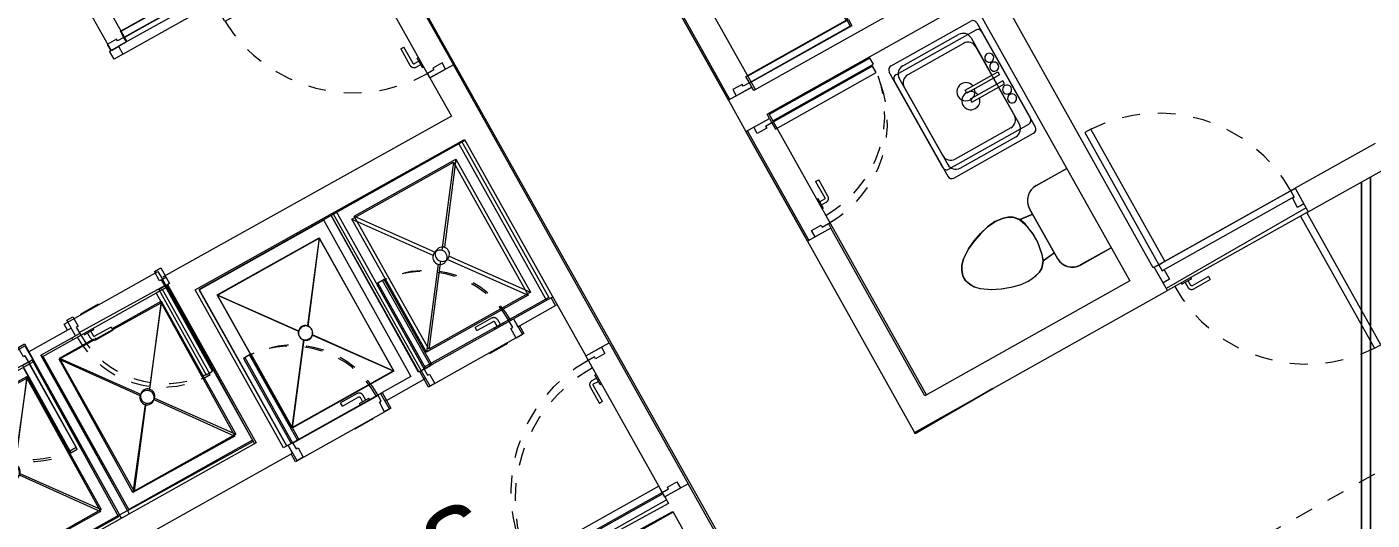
# Model space of a CAD drawing. Header units: metres. Extents: x -10 to 246, y 16 to 113.
# Drawn here: x 46.79 to 54.29, y 78.74 to 81.49 of the extents above; entities that cross this region are included whole.
import ezdxf

# ---------------------------------------------------------------- set-up
doc = ezdxf.new("R2010")
doc.units = ezdxf.units.M
doc.linetypes.add('LineaDiscontinua-1_5mm', pattern=[0.003, 0.0015, -0.0015])
doc.linetypes.add('LíneaDeRejilla', pattern=[0.021, 0.012, -0.003, 0.003, -0.003])
for name, color, linetype, lineweight in [('A-BRND', 11, 'Continuous', 5), ('A-DETL-3', 151, 'Continuous', 5), ('A-GENM', 13, 'Continuous', 5), ('A-MURO', 113, 'Continuous', 9), ('A-PUER', 31, 'Continuous', 5), ('A-PUER-MARC', 31, 'Continuous', 5), ('A-TEXT-NOTA', 2, 'Continuous', 5), ('A-WALL', 113, 'Continuous', 18), ('H-HID-APAR', 6, 'Continuous', 5), ('S-REJI', 1, 'Continuous', 5)]:
    doc.layers.add(name, color=color, linetype=linetype, lineweight=lineweight)
doc.styles.add('Arial_3', font='Arial.ttf', dxfattribs={"height": 0.5})

# ---------------------------------------------------------------- blocks, each defined once
blk = doc.blocks.new('Puerta-Batiente-HojaLisa - 700x2200-1508701-Nivel 2')
at = {"layer": 'A-PUER'}
for p, q in [((-0.282, 0.719), (-0.322, 0.719)), ((-0.322, 0.719), (-0.322, 0.075)), ((-0.282, 0.075), (-0.282, 0.719))]:
    blk.add_line(p, q, dxfattribs=at)
at = {"layer": 'A-PUER', "linetype": 'LineaDiscontinua-1_5mm'}
blk.add_arc((-0.322, 0.075), 0.644, 0, 86.43896, dxfattribs=at)
blk = doc.blocks.new('Manija-Horizontal-SinCerradura - 120-1041476-Nivel 2')
at = {"layer": 'A-PUER'}
for p, q in [((0.12, 0), (0.12, -0.008)), ((0.18, -0.008), (0.18, 0)), ((0.12, -0.008), (0.124, -0.008)), ((0.18, -0.008), (0.12, -0.008)), ((0.14, -0.008), (0.14, -0.038)), ((0.16, -0.038), (0.16, -0.008)), ((0.27, -0.043), (0.165, -0.043)), ((0.165, -0.063), (0.27, -0.063)), ((0.176, -0.008), (0.18, -0.008)), ((0.27, -0.043), (0.27, -0.063))]:
    blk.add_line(p, q, dxfattribs=at)
at = {"layer": 'A-PUER', "flags": 128}
for points in [[(0.14, -0.038), (0.14, -0.039), (0.1401, -0.04), (0.1402, -0.041), (0.1403, -0.042), (0.1405, -0.043), (0.1407, -0.0439), (0.141, -0.0449), (0.1413, -0.0459), (0.1416, -0.0468), (0.142, -0.0477), (0.1424, -0.0486), (0.1428, -0.0495), (0.1433, -0.0504), (0.1438, -0.0513), (0.1444, -0.0521), (0.1449, -0.0529), (0.1456, -0.0537), (0.1462, -0.0545), (0.1469, -0.0552), (0.1476, -0.0559), (0.1483, -0.0566), (0.1491, -0.0573), (0.1499, -0.0579), (0.1507, -0.0585), (0.1515, -0.059), (0.1523, -0.0596), (0.1532, -0.06), (0.1541, -0.0605), (0.155, -0.0609), (0.1559, -0.0613), (0.1569, -0.0616), (0.1578, -0.062), (0.1588, -0.0622), (0.1598, -0.0624), (0.1608, -0.0626), (0.1617, -0.0628), (0.1627, -0.0629), (0.1637, -0.063), (0.1647, -0.063), (0.165, -0.063)], [(0.165, -0.043), (0.1648, -0.043), (0.1646, -0.043), (0.1644, -0.043), (0.1642, -0.0429), (0.164, -0.0429), (0.1638, -0.0429), (0.1636, -0.0428), (0.1634, -0.0427), (0.1632, -0.0427), (0.1631, -0.0426), (0.1629, -0.0425), (0.1627, -0.0424), (0.1625, -0.0423), (0.1623, -0.0422), (0.1622, -0.0421), (0.162, -0.042), (0.1619, -0.0419), (0.1617, -0.0418), (0.1616, -0.0416), (0.1614, -0.0415), (0.1613, -0.0413), (0.1611, -0.0412), (0.161, -0.041), (0.1609, -0.0409), (0.1608, -0.0407), (0.1607, -0.0405), (0.1606, -0.0404), (0.1605, -0.0402), (0.1604, -0.04), (0.1603, -0.0398), (0.1603, -0.0396), (0.1602, -0.0394), (0.1602, -0.0392), (0.1601, -0.039), (0.1601, -0.0388), (0.16, -0.0387), (0.16, -0.0385), (0.16, -0.0383), (0.16, -0.0381), (0.16, -0.038)]]:
    blk.add_lwpolyline(points, dxfattribs=at)
blk = doc.blocks.new('Puerta-Batiente-HojaLisa - 700x2200-1187620-Nivel 2')
at = {"layer": 'A-PUER'}
for p, q in [((-0.322, -0.719), (-0.322, -0.075)), ((-0.282, -0.075), (-0.282, -0.719)), ((-0.282, -0.719), (-0.322, -0.719))]:
    blk.add_line(p, q, dxfattribs=at)
at = {"layer": 'A-PUER', "linetype": 'LineaDiscontinua-1_5mm'}
blk.add_arc((-0.322, -0.075), 0.644, 273.56104, 360, dxfattribs=at)
blk = doc.blocks.new('Puerta-Batiente-HojaLisa - 900x2200-1042033-Nivel 2')
at = {"layer": 'A-PUER'}
for p, q in [((-0.382, 0.919), (-0.422, 0.919)), ((-0.422, 0.919), (-0.422, 0.075)), ((-0.382, 0.075), (-0.382, 0.919))]:
    blk.add_line(p, q, dxfattribs=at)
at = {"layer": 'A-PUER', "linetype": 'LineaDiscontinua-1_5mm'}
blk.add_arc((-0.422, 0.075), 0.844, 360, 87.28354, dxfattribs=at)
blk = doc.blocks.new('Puerta-Batiente-HojaLisa - 900x2200-1042010-Nivel 2')
at = {"layer": 'A-PUER'}
for p, q in [((-0.422, -0.919), (-0.422, -0.075)), ((-0.382, -0.075), (-0.382, -0.919)), ((-0.382, -0.919), (-0.422, -0.919))]:
    blk.add_line(p, q, dxfattribs=at)
at = {"layer": 'A-PUER', "linetype": 'LineaDiscontinua-1_5mm'}
blk.add_arc((-0.422, -0.075), 0.844, 272.71646, 0, dxfattribs=at)
blk = doc.blocks.new('Manija-Horizontal-SinCerradura - 120-1041475-Nivel 2')
at = {"layer": 'A-PUER'}
for p, q in [((0.12, 0.008), (0.12, 0)), ((0.12, 0.008), (0.18, 0.008)), ((0.124, 0.008), (0.12, 0.008)), ((0.14, 0.038), (0.14, 0.008)), ((0.16, 0.008), (0.16, 0.038)), ((0.27, 0.063), (0.165, 0.063)), ((0.165, 0.043), (0.27, 0.043)), ((0.18, 0.008), (0.176, 0.008)), ((0.18, 0), (0.18, 0.008)), ((0.27, 0.063), (0.27, 0.043))]:
    blk.add_line(p, q, dxfattribs=at)
at = {"layer": 'A-PUER', "flags": 128}
for points in [[(0.165, 0.063), (0.164, 0.063), (0.163, 0.0629), (0.162, 0.0628), (0.161, 0.0627), (0.16, 0.0625), (0.1591, 0.0623), (0.1581, 0.062), (0.1571, 0.0617), (0.1562, 0.0614), (0.1553, 0.061), (0.1544, 0.0606), (0.1535, 0.0602), (0.1526, 0.0597), (0.1517, 0.0592), (0.1509, 0.0586), (0.1501, 0.0581), (0.1493, 0.0574), (0.1485, 0.0568), (0.1478, 0.0561), (0.1471, 0.0554), (0.1464, 0.0547), (0.1457, 0.0539), (0.1451, 0.0531), (0.1445, 0.0523), (0.144, 0.0515), (0.1434, 0.0507), (0.143, 0.0498), (0.1425, 0.0489), (0.1421, 0.048), (0.1417, 0.0471), (0.1414, 0.0461), (0.141, 0.0452), (0.1408, 0.0442), (0.1406, 0.0432), (0.1404, 0.0422), (0.1402, 0.0413), (0.1401, 0.0403), (0.14, 0.0393), (0.14, 0.0383), (0.14, 0.038)], [(0.16, 0.038), (0.16, 0.0382), (0.16, 0.0384), (0.16, 0.0386), (0.1601, 0.0388), (0.1601, 0.039), (0.1601, 0.0392), (0.1602, 0.0394), (0.1603, 0.0396), (0.1603, 0.0398), (0.1604, 0.0399), (0.1605, 0.0401), (0.1606, 0.0403), (0.1607, 0.0405), (0.1608, 0.0407), (0.1609, 0.0408), (0.161, 0.041), (0.1611, 0.0411), (0.1612, 0.0413), (0.1614, 0.0414), (0.1615, 0.0416), (0.1617, 0.0417), (0.1618, 0.0419), (0.162, 0.042), (0.1621, 0.0421), (0.1623, 0.0422), (0.1625, 0.0423), (0.1626, 0.0424), (0.1628, 0.0425), (0.163, 0.0426), (0.1632, 0.0427), (0.1634, 0.0427), (0.1636, 0.0428), (0.1638, 0.0428), (0.164, 0.0429), (0.1642, 0.0429), (0.1643, 0.043), (0.1645, 0.043), (0.1647, 0.043), (0.1649, 0.043), (0.165, 0.043)]]:
    blk.add_lwpolyline(points, dxfattribs=at)
blk = doc.blocks.new('M_Toilet-Domestic-3D - M_Toilet-Domestic-3D-1585321-Nivel 2')
at = {"layer": 'H-HID-APAR'}
for p, q in [((-0.0476, 0.2921), (-0.0127, 0.3048)), ((-0.0127, 0.3048), (0.0127, 0.3048)), ((0.0127, 0.3048), (0.0476, 0.2921)), ((-0.1302, 0.2032), (-0.095, 0.254)), ((-0.095, 0.254), (-0.0696, 0.2794)), ((-0.0696, 0.2794), (-0.0476, 0.2921)), ((0.0476, 0.2921), (0.0696, 0.2794)), ((0.0696, 0.2794), (0.095, 0.254)), ((0.095, 0.254), (0.1302, 0.2032)), ((-0.1724, 0.1016), (-0.1539, 0.1524)), ((-0.1539, 0.1524), (-0.1302, 0.2032)), ((0.1302, 0.2032), (0.1539, 0.1524)), ((0.1539, 0.1524), (0.1724, 0.1016)), ((-0.1861, 0.0506), (-0.1724, 0.1016)), ((0.1724, 0.1016), (0.1861, 0.0506)), ((-0.1905, 0), (-0.1861, 0.0506)), ((0.1861, 0.0506), (0.1905, 0)), ((-0.1883, -0.0253), (-0.1905, 0)), ((-0.1838, -0.0508), (-0.1883, -0.0253)), ((-0.177, -0.0762), (-0.1838, -0.0508)), ((0.1838, -0.0508), (0.177, -0.0762)), ((0.1883, -0.0253), (0.1838, -0.0508)), ((0.1905, 0), (0.1883, -0.0253)), ((-0.1626, -0.1016), (-0.177, -0.0762)), ((-0.1323, -0.127), (-0.1626, -0.1016)), ((-0.0974, -0.1397), (-0.1323, -0.127)), ((-0.1235, -0.2038), (-0.1323, -0.127)), ((-0.0254, -0.1524), (-0.0974, -0.1397)), ((0.0974, -0.1397), (0.0254, -0.1524)), ((0.1323, -0.127), (0.0974, -0.1397)), ((0.1235, -0.2038), (0.1323, -0.127)), ((0.1626, -0.1016), (0.1323, -0.127)), ((0.177, -0.0762), (0.1626, -0.1016)), ((0.1587, -0.2038), (-0.1588, -0.2038)), ((0.0254, -0.1524), (-0.0254, -0.1524)), ((-0.2534, -0.2984), (-0.2534, -0.4947)), ((0.2534, -0.4945), (0.2534, -0.2984))]:
    blk.add_line(p, q, dxfattribs=at)
for centre, start, end in [((-0.1588, -0.2984), 90, 180), ((0.1587, -0.2984), 0, 90)]:
    blk.add_arc(centre, 0.0946, start, end, dxfattribs=at)
blk = doc.blocks.new('M_Sink-Single-2D - 660 x 560mm-1585322-Nivel 2')
at = {"layer": 'H-HID-APAR'}
for p, q in [((0.0017, -0.6496), (0.0017, -0.1404)), ((0.0017, -0.6496), (0.0017, -0.1404)), ((0.0271, -0.115), (0.6363, -0.115)), ((0.0271, -0.115), (0.6363, -0.115)), ((0.3222, -0.1468), (0.3412, -0.1468)), ((0.3222, -0.3563), (0.3222, -0.1468)), ((0.3412, -0.1468), (0.3412, -0.3563)), ((0.6617, -0.1404), (0.6617, -0.6496)), ((0.6617, -0.1404), (0.6617, -0.6496)), ((0.0842, -0.1849), (0.3222, -0.1849)), ((0.3412, -0.1849), (0.5791, -0.1849)), ((0.0334, -0.5925), (0.0334, -0.2357)), ((0.6299, -0.2357), (0.6299, -0.5925)), ((0.3412, -0.3563), (0.3222, -0.3563)), ((0.5791, -0.6433), (0.0842, -0.6433)), ((0.6363, -0.675), (0.0271, -0.675)), ((0.6363, -0.675), (0.0271, -0.675))]:
    blk.add_line(p, q, dxfattribs=at)
for centre, radius, start, end in [((0.0271, -0.1404), 0.0254, 90, 180), ((0.0271, -0.1404), 0.0254, 90, 180), ((0.2301, -0.15), 0.0254, 360, 180), ((0.4333, -0.15), 0.0254, 0, 180), ((0.6363, -0.1404), 0.0254, 0, 90), ((0.6363, -0.1404), 0.0254, 0, 90), ((0.0842, -0.2357), 0.0508, 90, 180), ((0.2301, -0.15), 0.0254, 180, 0), ((0.4333, -0.15), 0.0254, 180, 0), ((0.5791, -0.2357), 0.0508, 360, 90), ((0.3317, -0.3563), 0.0508, 100.80692, 180), ((0.3317, -0.3563), 0.0508, 180, 0), ((0.3317, -0.3563), 0.0508, 360, 79.19308), ((0.0842, -0.5925), 0.0508, 180, 270), ((0.5791, -0.5925), 0.0508, 270, 0), ((0.0271, -0.6496), 0.0254, 180, 270), ((0.0271, -0.6496), 0.0254, 180, 270), ((0.6363, -0.6496), 0.0254, 270, 0), ((0.6363, -0.6496), 0.0254, 270, 0)]:
    blk.add_arc(centre, radius, start, end, dxfattribs=at)
blk = doc.blocks.new('Puerta-Batiente-HojaLisa - 600x1_400-1274801-Nivel 2')
at = {"layer": 'A-PUER'}
for p, q in [((-0.272, -0.569), (-0.272, -0.025)), ((-0.272, -0.025), (-0.232, -0.025)), ((-0.232, -0.025), (-0.232, -0.569)), ((-0.232, -0.569), (-0.272, -0.569))]:
    blk.add_line(p, q, dxfattribs=at)
at = {"layer": 'A-PUER', "linetype": 'LineaDiscontinua-1_5mm'}
blk.add_arc((-0.272, -0.025), 0.544, 274.21673, 0, dxfattribs=at)
at = {"layer": 'A-PUER-MARC'}
for p, q in [((-0.3, 0.0281), (-0.3, 0.075)), ((-0.3, 0.075), (0.3, 0.075)), ((0.3, 0.075), (0.3, -0.025)), ((0.3, -0.025), (-0.2977, -0.025))]:
    blk.add_line(p, q, dxfattribs=at)
blk = doc.blocks.new('Puerta-Batiente-HojaLisa - 600x1_400-V23-Nivel 2')
at = {"layer": 'A-PUER'}
for p, q in [((-0.232, 0.569), (-0.272, 0.569)), ((-0.272, 0.569), (-0.272, 0.025)), ((-0.232, 0.025), (-0.232, 0.569)), ((-0.272, 0.025), (-0.232, 0.025))]:
    blk.add_line(p, q, dxfattribs=at)
at = {"layer": 'A-PUER', "linetype": 'LineaDiscontinua-1_5mm'}
blk.add_arc((-0.272, 0.025), 0.544, 360, 85.78327, dxfattribs=at)
at = {"layer": 'A-PUER-MARC'}
for p, q in [((-0.3, 0.025), (0.3, 0.025)), ((0.3, 0.025), (0.3, 0.0137)), ((-0.3, -0.075), (-0.3, -0.025)), ((0.3, -0.0363), (0.3, -0.075)), ((0.3, -0.075), (-0.3, -0.075))]:
    blk.add_line(p, q, dxfattribs=at)
blk = doc.blocks.new('Manija-Horizontal-SinCerradura - 120-V15-Nivel 2')
at = {"layer": 'A-PUER'}
for q in [(0.165, 0.063), (0.27, 0.0601)]:
    blk.add_line((0.27, 0.063), q, dxfattribs=at)
at = {"layer": 'A-PUER', "flags": 128}
blk.add_lwpolyline([(0.165, 0.063), (0.164, 0.063), (0.163, 0.0629), (0.162, 0.0628), (0.161, 0.0627), (0.16, 0.0625), (0.1591, 0.0623), (0.1581, 0.062), (0.1571, 0.0617), (0.1562, 0.0614), (0.1553, 0.061), (0.1544, 0.0606), (0.1535, 0.0602)], dxfattribs=at)
blk = doc.blocks.new('Puerta-Batiente-HojaLisa - 600x1_400-V24-Nivel 2')
at = {"layer": 'A-PUER'}
for p, q in [((-0.232, 0.569), (-0.272, 0.569)), ((-0.272, 0.569), (-0.272, 0.025)), ((-0.232, 0.025), (-0.232, 0.569)), ((-0.272, 0.025), (-0.232, 0.025))]:
    blk.add_line(p, q, dxfattribs=at)
at = {"layer": 'A-PUER', "linetype": 'LineaDiscontinua-1_5mm'}
blk.add_arc((-0.272, 0.025), 0.544, 360, 85.78327, dxfattribs=at)
at = {"layer": 'A-PUER-MARC'}
for p, q in [((-0.3, -0.075), (-0.3, 0.025)), ((-0.3, 0.025), (0.3, 0.025)), ((0.3, 0.025), (0.3, 0.0147)), ((0.3, -0.0378), (0.3, -0.075)), ((0.3, -0.075), (-0.3, -0.075))]:
    blk.add_line(p, q, dxfattribs=at)
blk = doc.blocks.new('Puerta-Batiente-HojaLisa - 600x1_400-V25-Nivel 2')
at = {"layer": 'A-PUER'}
for p, q in [((-0.232, 0.569), (-0.272, 0.569)), ((-0.272, 0.569), (-0.272, 0.025)), ((-0.232, 0.025), (-0.232, 0.569)), ((-0.272, 0.025), (-0.232, 0.025))]:
    blk.add_line(p, q, dxfattribs=at)
at = {"layer": 'A-PUER', "linetype": 'LineaDiscontinua-1_5mm'}
blk.add_arc((-0.272, 0.025), 0.544, 360, 85.78327, dxfattribs=at)
at = {"layer": 'A-PUER-MARC'}
for p, q in [((-0.29, 0.025), (0.3, 0.025)), ((0.3, 0.025), (0.3, -0.075)), ((-0.3, -0.075), (-0.3, -0.025)), ((0.3, -0.075), (-0.3, -0.075))]:
    blk.add_line(p, q, dxfattribs=at)
blk = doc.blocks.new('Puerta-Batiente-HojaLisa - 600x1_400-V26-Nivel 2')
at = {"layer": 'A-PUER'}
for p, q in [((-0.232, 0.569), (-0.272, 0.569)), ((-0.272, 0.569), (-0.272, 0.025)), ((-0.232, 0.025), (-0.232, 0.569)), ((-0.272, 0.025), (-0.232, 0.025))]:
    blk.add_line(p, q, dxfattribs=at)
at = {"layer": 'A-PUER', "linetype": 'LineaDiscontinua-1_5mm'}
blk.add_arc((-0.272, 0.025), 0.544, 360, 85.78327, dxfattribs=at)
at = {"layer": 'A-PUER-MARC'}
for p, q in [((-0.3, -0.075), (-0.3, 0.025)), ((-0.3, 0.025), (0.29, 0.025)), ((0.3, -0.025), (0.3, -0.075)), ((0.3, -0.075), (-0.3, -0.075))]:
    blk.add_line(p, q, dxfattribs=at)
blk = doc.blocks.new('Manija-Horizontal-SinCerradura - 120-V27-Nivel 2')
at = {"layer": 'A-PUER'}
for p, q in [((0.12, 0), (0.12, -0.008)), ((0.12, -0.008), (0.124, -0.008)), ((0.18, -0.008), (0.12, -0.008)), ((0.14, -0.008), (0.14, -0.038)), ((0.16, -0.038), (0.16, -0.008)), ((0.27, -0.043), (0.165, -0.043)), ((0.165, -0.063), (0.27, -0.063)), ((0.176, -0.008), (0.18, -0.008)), ((0.18, -0.008), (0.18, 0)), ((0.27, -0.043), (0.27, -0.063))]:
    blk.add_line(p, q, dxfattribs=at)
at = {"layer": 'A-PUER', "flags": 128}
for points in [[(0.14, -0.038), (0.14, -0.039), (0.1401, -0.04), (0.1402, -0.041), (0.1403, -0.042), (0.1405, -0.043), (0.1407, -0.0439), (0.141, -0.0449), (0.1413, -0.0459), (0.1416, -0.0468), (0.142, -0.0477), (0.1424, -0.0486), (0.1428, -0.0495), (0.1433, -0.0504), (0.1438, -0.0513), (0.1444, -0.0521), (0.1449, -0.0529), (0.1456, -0.0537), (0.1462, -0.0545), (0.1469, -0.0552), (0.1476, -0.0559), (0.1483, -0.0566), (0.1491, -0.0573), (0.1499, -0.0579), (0.1507, -0.0585), (0.1515, -0.059), (0.1523, -0.0596), (0.1532, -0.06), (0.1541, -0.0605), (0.155, -0.0609), (0.1559, -0.0613), (0.1569, -0.0616), (0.1578, -0.062), (0.1588, -0.0622), (0.1598, -0.0624), (0.1608, -0.0626)], [(0.165, -0.043), (0.1648, -0.043), (0.1646, -0.043), (0.1644, -0.043), (0.1642, -0.0429), (0.164, -0.0429), (0.1638, -0.0429), (0.1636, -0.0428), (0.1634, -0.0427), (0.1632, -0.0427), (0.1631, -0.0426), (0.1629, -0.0425), (0.1627, -0.0424), (0.1625, -0.0423), (0.1623, -0.0422), (0.1622, -0.0421), (0.162, -0.042), (0.1619, -0.0419), (0.1617, -0.0418), (0.1616, -0.0416), (0.1614, -0.0415), (0.1613, -0.0413), (0.1611, -0.0412), (0.161, -0.041), (0.1609, -0.0409), (0.1608, -0.0407), (0.1607, -0.0405), (0.1606, -0.0404), (0.1605, -0.0402), (0.1604, -0.04), (0.1603, -0.0398), (0.1603, -0.0396), (0.1602, -0.0394), (0.1602, -0.0392), (0.1601, -0.039), (0.1601, -0.0388), (0.16, -0.0387), (0.16, -0.0385), (0.16, -0.0383), (0.16, -0.0381), (0.16, -0.038)], [(0.1608, -0.0626), (0.1617, -0.0628), (0.1627, -0.0629), (0.1637, -0.063), (0.1647, -0.063), (0.165, -0.063)]]:
    blk.add_lwpolyline(points, dxfattribs=at)
blk = doc.blocks.new('M_Shower Stall-2D - M_Shower Stall-2D 80_100-1592938-Nivel 2')
at = {"layer": 'H-HID-APAR'}
for p, q in [((0.075, 0.925), (0.3711, 0.5289)), ((0.075, 0.075), (0.075, 0.925)), ((0.075, 0.925), (0.305, 0.925)), ((0.42, 0.925), (0.725, 0.925)), ((0.725, 0.925), (0.4289, 0.5289)), ((0.725, 0.925), (0.725, 0.075)), ((0.3724, 0.4724), (0.075, 0.075)), ((0.4276, 0.4724), (0.725, 0.075)), ((0.725, 0.075), (0.075, 0.075)), ((0.8, 0), (0, 0))]:
    blk.add_line(p, q, dxfattribs=at)
for start, end in [(360, 180), (180, 360)]:
    blk.add_arc((0.4, 0.5), 0.04, start, end, dxfattribs=at)
blk = doc.blocks.new('M_Shower Stall-2D - M_Shower Stall-2D 80_100-V28-Nivel 2')
at = {"layer": 'H-HID-APAR'}
for p, q in [((0, 0), (0, 0.9781)), ((0.075, 0.925), (0.3711, 0.5289)), ((0.075, 0.075), (0.075, 0.925)), ((0.075, 0.925), (0.295, 0.925)), ((0.3003, 0.925), (0.305, 0.925)), ((0.41, 0.925), (0.725, 0.925)), ((0.725, 0.925), (0.4289, 0.5289)), ((0.725, 0.925), (0.725, 0.075)), ((0.3724, 0.4724), (0.075, 0.075)), ((0.4276, 0.4724), (0.725, 0.075)), ((0.725, 0.075), (0.075, 0.075)), ((0.79, 0), (0, 0))]:
    blk.add_line(p, q, dxfattribs=at)
for start, end in [(360, 180), (180, 360)]:
    blk.add_arc((0.4, 0.5), 0.04, start, end, dxfattribs=at)
blk = doc.blocks.new('M_Shower Stall-2D - M_Shower Stall-2D 80_100-V29-Nivel 2')
at = {"layer": 'H-HID-APAR'}
for p, q in [((0.075, 0.925), (0.3711, 0.5289)), ((0.075, 0.075), (0.075, 0.925)), ((0.075, 0.925), (0.725, 0.925)), ((0.725, 0.925), (0.4289, 0.5289)), ((0.725, 0.925), (0.725, 0.075)), ((0.3724, 0.4724), (0.075, 0.075)), ((0.4276, 0.4724), (0.725, 0.075)), ((0.725, 0.075), (0.075, 0.075))]:
    blk.add_line(p, q, dxfattribs=at)
for start, end in [(360, 180), (180, 360)]:
    blk.add_arc((0.4, 0.5), 0.04, start, end, dxfattribs=at)
blk = doc.blocks.new('M_Shower Stall-2D - M_Shower Stall-2D 80_100-V30-Nivel 2')
at = {"layer": 'H-HID-APAR'}
for p, q in [((0, 0), (0, 1)), ((0.8, 1), (0.8, 0)), ((0.075, 0.925), (0.3711, 0.5289)), ((0.075, 0.075), (0.075, 0.925)), ((0.075, 0.925), (0.725, 0.925)), ((0.725, 0.925), (0.4289, 0.5289)), ((0.725, 0.925), (0.725, 0.075)), ((0.3724, 0.4724), (0.075, 0.075)), ((0.4276, 0.4724), (0.725, 0.075)), ((0.725, 0.075), (0.075, 0.075))]:
    blk.add_line(p, q, dxfattribs=at)
for start, end in [(360, 180), (180, 360)]:
    blk.add_arc((0.4, 0.5), 0.04, start, end, dxfattribs=at)
blk = doc.blocks.new('2D-DilatacionPuertas - Lineal-1594273-Nivel 2')
at = {"layer": 'A-GENM'}
blk.add_line((53.8608, 80.5452), (53.1246, 80.1326), dxfattribs=at)
blk = doc.blocks.new('Top Rail Type - Top Rail_Internal_-1330960-Nivel 2')
at = {"layer": 'A-BRND'}
for p, q in [((54.2365, 77.0815), (54.2365, 80.6297)), ((54.2865, 80.6577), (54.2865, 77.0956)), ((54.2615, 77.0815), (54.2365, 77.0815))]:
    blk.add_line(p, q, dxfattribs=at)
blk = doc.blocks.new('Top Rail Type - Top Rail_Internal_-V89-Nivel 2')
at = {"layer": 'A-BRND'}
for p, q in [((54.2365, 80.6297), (54.2365, 77.0815)), ((54.2865, 80.6577), (54.2865, 77.0956)), ((54.2615, 77.0815), (54.2365, 77.0815))]:
    blk.add_line(p, q, dxfattribs=at)
blk = doc.blocks.new('Puerta-Batiente-ConVentanaSuperior - 900x2200-HojaConDilataciones_3_-V93-Nivel 2')
at = {"layer": 'A-PUER'}
for p, q in [((-0.382, 0.919), (-0.422, 0.919)), ((-0.422, 0.919), (-0.422, 0.075)), ((-0.382, 0.075), (-0.382, 0.919)), ((-0.422, 0.075), (-0.382, 0.075))]:
    blk.add_line(p, q, dxfattribs=at)
at = {"layer": 'A-PUER', "linetype": 'LineaDiscontinua-1_5mm'}
blk.add_arc((-0.422, 0.075), 0.844, 360, 87.28354, dxfattribs=at)
at = {"layer": 'A-PUER-MARC', "lineweight": 9}
for p, q in [((-0.45, -0.025), (-0.45, 0.075)), ((-0.45, 0.075), (-0.422, 0.075)), ((-0.422, 0.075), (-0.422, 0.035)), ((0.422, 0.035), (0.422, 0.075)), ((0.422, 0.075), (0.45, 0.075)), ((0.45, 0.075), (0.45, -0.025)), ((-0.422, 0.035), (-0.41, 0.035)), ((-0.41, 0.035), (-0.41, -0.025)), ((0.41, 0.035), (0.422, 0.035)), ((0.41, -0.025), (0.41, 0.035)), ((-0.41, -0.025), (-0.45, -0.025)), ((0.45, -0.025), (0.41, -0.025))]:
    blk.add_line(p, q, dxfattribs=at)
blk = doc.blocks.new('2D-DilatacionPuertas - Lineal-1594272-Nivel 2')
at = {"layer": 'A-GENM'}
blk.add_line((53.8413, 80.5801), (53.1051, 80.1674), dxfattribs=at)
blk = doc.blocks.new('Puerta-Batiente-HojaLisa - 600x1_400-V94-Nivel 2')
at = {"layer": 'A-PUER'}
for p, q in [((-0.232, 0.569), (-0.272, 0.569)), ((-0.272, 0.569), (-0.272, 0.025)), ((-0.232, 0.025), (-0.232, 0.569)), ((-0.272, 0.025), (-0.232, 0.025))]:
    blk.add_line(p, q, dxfattribs=at)
at = {"layer": 'A-PUER', "linetype": 'LineaDiscontinua-1_5mm'}
blk.add_arc((-0.272, 0.025), 0.544, 360, 85.78327, dxfattribs=at)
at = {"layer": 'A-PUER-MARC', "lineweight": 9}
for p, q in [((-0.3, -0.075), (-0.3, 0.025)), ((-0.3, 0.025), (-0.272, 0.025)), ((-0.272, 0.025), (-0.272, -0.015)), ((0.272, -0.015), (0.272, 0.025)), ((0.272, 0.025), (0.3, 0.025)), ((0.3, 0.025), (0.3, -0.075)), ((-0.272, -0.015), (-0.26, -0.015)), ((-0.26, -0.015), (-0.26, -0.075)), ((0.26, -0.015), (0.272, -0.015)), ((0.26, -0.075), (0.26, -0.015)), ((-0.26, -0.075), (-0.3, -0.075)), ((0.3, -0.075), (0.26, -0.075))]:
    blk.add_line(p, q, dxfattribs=at)
blk = doc.blocks.new('M_Shower Stall-2D - M_Shower Stall-2D 80_100-V95-Nivel 2')
at = {"layer": 'H-HID-APAR'}
for p, q in [((0, 0), (0, 0.9947)), ((0.2342, 1), (0.7782, 1)), ((0.8, 0.9982), (0.8, 0)), ((0.075, 0.925), (0.3711, 0.5289)), ((0.075, 0.075), (0.075, 0.925)), ((0.075, 0.925), (0.725, 0.925)), ((0.725, 0.925), (0.4289, 0.5289)), ((0.725, 0.925), (0.725, 0.075)), ((0.3724, 0.4724), (0.075, 0.075)), ((0.4276, 0.4724), (0.725, 0.075)), ((0.725, 0.075), (0.075, 0.075)), ((0.8, 0), (0, 0))]:
    blk.add_line(p, q, dxfattribs=at)
for start, end in [(360, 180), (180, 360)]:
    blk.add_arc((0.4, 0.5), 0.04, start, end, dxfattribs=at)
blk = doc.blocks.new('M_Shower Stall-2D - M_Shower Stall-2D 80_100-V96-Nivel 2')
at = {"layer": 'H-HID-APAR'}
for p, q in [((0, 0.1311), (0, 0.9927)), ((0.2442, 1), (0.7882, 1)), ((0.8, 0.9962), (0.8, 0)), ((0.075, 0.925), (0.3711, 0.5289)), ((0.075, 0.075), (0.075, 0.925)), ((0.075, 0.925), (0.725, 0.925)), ((0.725, 0.925), (0.4289, 0.5289)), ((0.725, 0.925), (0.725, 0.075)), ((0.3724, 0.4724), (0.075, 0.075)), ((0.4276, 0.4724), (0.725, 0.075)), ((0.725, 0.075), (0.075, 0.075)), ((0.8, 0), (0, 0))]:
    blk.add_line(p, q, dxfattribs=at)
for start, end in [(360, 180), (180, 360)]:
    blk.add_arc((0.4, 0.5), 0.04, start, end, dxfattribs=at)
blk = doc.blocks.new('M_Shower Stall-2D - M_Shower Stall-2D 80_100-V97-Nivel 2')
at = {"layer": 'H-HID-APAR'}
for p, q in [((0, 0.0028), (0, 1)), ((0, 1), (0.795, 1)), ((0.075, 0.925), (0.3711, 0.5289)), ((0.075, 0.075), (0.075, 0.925)), ((0.075, 0.925), (0.725, 0.925)), ((0.725, 0.925), (0.4289, 0.5289)), ((0.725, 0.925), (0.725, 0.075)), ((0.3724, 0.4724), (0.075, 0.075)), ((0.4276, 0.4724), (0.725, 0.075)), ((0.725, 0.075), (0.075, 0.075)), ((0.582, 0), (0.038, 0))]:
    blk.add_line(p, q, dxfattribs=at)
for start, end in [(360, 180), (180, 360)]:
    blk.add_arc((0.4, 0.5), 0.04, start, end, dxfattribs=at)
blk = doc.blocks.new('M_Shower Stall-2D - M_Shower Stall-2D 80_100-V98-Nivel 2')
at = {"layer": 'H-HID-APAR'}
for p, q in [((0, 0), (0, 0.9991)), ((0.8, 0.9971), (0.8, 0)), ((0.075, 0.925), (0.3711, 0.5289)), ((0.075, 0.075), (0.075, 0.925)), ((0.075, 0.925), (0.725, 0.925)), ((0.725, 0.925), (0.4289, 0.5289)), ((0.725, 0.925), (0.725, 0.075)), ((0.3724, 0.4724), (0.075, 0.075)), ((0.4276, 0.4724), (0.725, 0.075)), ((0.725, 0.075), (0.075, 0.075)), ((0.8, 0), (0, 0))]:
    blk.add_line(p, q, dxfattribs=at)
for start, end in [(360, 180), (180, 360)]:
    blk.add_arc((0.4, 0.5), 0.04, start, end, dxfattribs=at)
blk = doc.blocks.new('Puerta-Batiente-HojaLisa - 900x2200-V81-Nivel 2')
at = {"layer": 'A-PUER'}
for p, q in [((-0.382, 0.919), (-0.422, 0.919)), ((-0.422, 0.919), (-0.422, 0.075)), ((-0.382, 0.075), (-0.382, 0.919)), ((-0.422, 0.075), (-0.382, 0.075))]:
    blk.add_line(p, q, dxfattribs=at)
at = {"layer": 'A-PUER', "linetype": 'LineaDiscontinua-1_5mm'}
blk.add_arc((-0.422, 0.075), 0.844, 360, 87.28354, dxfattribs=at)
at = {"layer": 'A-PUER-MARC', "lineweight": 9}
for p, q in [((-0.45, -0.025), (-0.45, 0.075)), ((-0.45, 0.075), (-0.422, 0.075)), ((-0.422, 0.075), (-0.422, 0.035)), ((0.422, 0.035), (0.422, 0.075)), ((0.422, 0.075), (0.45, 0.075)), ((0.45, 0.075), (0.45, -0.025)), ((-0.422, 0.035), (-0.41, 0.035)), ((-0.41, 0.035), (-0.41, -0.025)), ((0.41, 0.035), (0.422, 0.035)), ((0.41, -0.025), (0.41, 0.035)), ((-0.41, -0.025), (-0.45, -0.025)), ((0.45, -0.025), (0.41, -0.025))]:
    blk.add_line(p, q, dxfattribs=at)
blk = doc.blocks.new('Puerta-Batiente-HojaLisa - 900x2200-V83-Nivel 2')
at = {"layer": 'A-PUER'}
for p, q in [((-0.422, -0.919), (-0.422, -0.075)), ((-0.422, -0.075), (-0.382, -0.075)), ((-0.382, -0.075), (-0.382, -0.919)), ((-0.382, -0.919), (-0.422, -0.919))]:
    blk.add_line(p, q, dxfattribs=at)
at = {"layer": 'A-PUER', "linetype": 'LineaDiscontinua-1_5mm'}
blk.add_arc((-0.422, -0.075), 0.844, 272.71646, 0, dxfattribs=at)
at = {"layer": 'A-PUER-MARC', "lineweight": 9}
for p, q in [((-0.41, 0.025), (-0.45, 0.025)), ((-0.45, 0.025), (-0.45, -0.075)), ((-0.41, -0.035), (-0.41, 0.025)), ((0.45, 0.025), (0.41, 0.025)), ((0.41, 0.025), (0.41, -0.035)), ((0.45, -0.075), (0.45, 0.025)), ((-0.422, -0.075), (-0.422, -0.035)), ((-0.422, -0.035), (-0.41, -0.035)), ((0.41, -0.035), (0.422, -0.035)), ((0.422, -0.035), (0.422, -0.075)), ((-0.45, -0.075), (-0.422, -0.075)), ((0.422, -0.075), (0.45, -0.075))]:
    blk.add_line(p, q, dxfattribs=at)
blk = doc.blocks.new('Puerta-Batiente-HojaLisa - 600x1_400-V102-Nivel 2')
at = {"layer": 'A-PUER'}
for p, q in [((-0.272, -0.569), (-0.272, -0.025)), ((-0.272, -0.025), (-0.232, -0.025)), ((-0.232, -0.025), (-0.232, -0.569)), ((-0.232, -0.569), (-0.272, -0.569))]:
    blk.add_line(p, q, dxfattribs=at)
at = {"layer": 'A-PUER', "linetype": 'LineaDiscontinua-1_5mm'}
blk.add_arc((-0.272, -0.025), 0.544, 274.21673, 0, dxfattribs=at)
at = {"layer": 'A-PUER-MARC', "lineweight": 9}
for p, q in [((-0.26, 0.075), (-0.3, 0.075)), ((-0.3, 0.075), (-0.3, -0.025)), ((-0.26, 0.015), (-0.26, 0.075)), ((0.3, 0.075), (0.26, 0.075)), ((0.26, 0.075), (0.26, 0.015)), ((0.3, -0.025), (0.3, 0.075)), ((-0.272, -0.025), (-0.272, 0.015)), ((-0.272, 0.015), (-0.26, 0.015)), ((0.26, 0.015), (0.272, 0.015)), ((0.272, 0.015), (0.272, -0.025)), ((-0.3, -0.025), (-0.272, -0.025)), ((0.272, -0.025), (0.3, -0.025))]:
    blk.add_line(p, q, dxfattribs=at)
blk = doc.blocks.new('Puerta-Batiente-HojaLisa - 700x2200-V106-Nivel 2')
at = {"layer": 'A-PUER'}
for p, q in [((-0.322, -0.719), (-0.322, -0.075)), ((-0.322, -0.075), (-0.282, -0.075)), ((-0.282, -0.075), (-0.282, -0.719)), ((-0.282, -0.719), (-0.322, -0.719))]:
    blk.add_line(p, q, dxfattribs=at)
at = {"layer": 'A-PUER', "linetype": 'LineaDiscontinua-1_5mm'}
blk.add_arc((-0.322, -0.075), 0.644, 273.56104, 360, dxfattribs=at)
at = {"layer": 'A-PUER-MARC', "lineweight": 9}
for p, q in [((-0.31, 0.025), (-0.35, 0.025)), ((-0.35, 0.025), (-0.35, -0.075)), ((-0.31, -0.035), (-0.31, 0.025)), ((0.35, 0.025), (0.31, 0.025)), ((0.31, 0.025), (0.31, -0.035)), ((0.35, -0.075), (0.35, 0.025)), ((-0.322, -0.075), (-0.322, -0.035)), ((-0.322, -0.035), (-0.31, -0.035)), ((0.31, -0.035), (0.322, -0.035)), ((0.322, -0.035), (0.322, -0.075)), ((-0.35, -0.075), (-0.322, -0.075)), ((0.322, -0.075), (0.35, -0.075))]:
    blk.add_line(p, q, dxfattribs=at)
blk = doc.blocks.new('Puerta-Batiente-HojaLisa - 700x2200-V107-Nivel 2')
at = {"layer": 'A-PUER'}
for p, q in [((-0.282, 0.719), (-0.322, 0.719)), ((-0.322, 0.719), (-0.322, 0.075)), ((-0.282, 0.075), (-0.282, 0.719)), ((-0.322, 0.075), (-0.282, 0.075))]:
    blk.add_line(p, q, dxfattribs=at)
at = {"layer": 'A-PUER', "linetype": 'LineaDiscontinua-1_5mm'}
blk.add_arc((-0.322, 0.075), 0.644, 0, 86.43896, dxfattribs=at)
at = {"layer": 'A-PUER-MARC', "lineweight": 9}
for p, q in [((-0.35, -0.025), (-0.35, 0.075)), ((-0.35, 0.075), (-0.322, 0.075)), ((-0.322, 0.075), (-0.322, 0.035)), ((0.322, 0.035), (0.322, 0.075)), ((0.322, 0.075), (0.35, 0.075)), ((0.35, 0.075), (0.35, -0.025)), ((-0.322, 0.035), (-0.31, 0.035)), ((-0.31, 0.035), (-0.31, -0.025)), ((0.31, 0.035), (0.322, 0.035)), ((0.31, -0.025), (0.31, 0.035)), ((-0.31, -0.025), (-0.35, -0.025)), ((0.35, -0.025), (0.31, -0.025))]:
    blk.add_line(p, q, dxfattribs=at)
blk = doc.blocks.new('M_Toilet-Domestic-3D - M_Toilet-Domestic-3D-V109-Nivel 2')
at = {"layer": 'H-HID-APAR'}
for p, q in [((-0.2534, 0.2984), (-0.2534, 0.4937)), ((0.2534, 0.4936), (0.2534, 0.2984)), ((0.1587, 0.2038), (-0.1588, 0.2038)), ((-0.1235, 0.2038), (-0.1323, 0.127)), ((-0.0254, 0.1524), (-0.0974, 0.1397)), ((0.0254, 0.1524), (-0.0254, 0.1524)), ((0.0974, 0.1397), (0.0254, 0.1524)), ((0.1235, 0.2038), (0.1323, 0.127)), ((-0.177, 0.0762), (-0.1838, 0.0508)), ((-0.1626, 0.1016), (-0.177, 0.0762)), ((-0.1323, 0.127), (-0.1626, 0.1016)), ((-0.0974, 0.1397), (-0.1323, 0.127)), ((0.1323, 0.127), (0.0974, 0.1397)), ((0.1626, 0.1016), (0.1323, 0.127)), ((0.177, 0.0762), (0.1626, 0.1016)), ((0.1838, 0.0508), (0.177, 0.0762)), ((-0.1883, 0.0253), (-0.1905, 0)), ((-0.1905, 0), (-0.1861, -0.0506)), ((-0.1838, 0.0508), (-0.1883, 0.0253)), ((0.1883, 0.0253), (0.1838, 0.0508)), ((0.1861, -0.0506), (0.1905, 0)), ((0.1905, 0), (0.1883, 0.0253)), ((-0.1861, -0.0506), (-0.1724, -0.1016)), ((0.1724, -0.1016), (0.1861, -0.0506)), ((-0.1724, -0.1016), (-0.1539, -0.1524)), ((0.1539, -0.1524), (0.1724, -0.1016)), ((-0.1539, -0.1524), (-0.1302, -0.2032)), ((-0.1302, -0.2032), (-0.095, -0.254)), ((0.095, -0.254), (0.1302, -0.2032)), ((0.1302, -0.2032), (0.1539, -0.1524)), ((-0.095, -0.254), (-0.0696, -0.2794)), ((-0.0696, -0.2794), (-0.0476, -0.2921)), ((-0.0476, -0.2921), (-0.0127, -0.3048)), ((0.0127, -0.3048), (0.0476, -0.2921)), ((0.0476, -0.2921), (0.0696, -0.2794)), ((0.0696, -0.2794), (0.095, -0.254)), ((-0.0127, -0.3048), (0.0127, -0.3048))]:
    blk.add_line(p, q, dxfattribs=at)
for centre, start, end in [((-0.1588, 0.2984), 180, 270), ((0.1587, 0.2984), 270, 360)]:
    blk.add_arc(centre, 0.0946, start, end, dxfattribs=at)
blk = doc.blocks.new('M_Sink-Single-2D - 660 x 560mm-V110-Nivel 2')
at = {"layer": 'H-HID-APAR'}
for p, q in [((0.6363, 0.675), (0.0271, 0.675)), ((0.6363, 0.675), (0.0271, 0.675)), ((0.0017, 0.6496), (0.0017, 0.1404)), ((0.0017, 0.6496), (0.0017, 0.1404)), ((0.5791, 0.6433), (0.0842, 0.6433)), ((0.6617, 0.1404), (0.6617, 0.6496)), ((0.6617, 0.1404), (0.6617, 0.6496)), ((0.0334, 0.5925), (0.0334, 0.2357)), ((0.6299, 0.2357), (0.6299, 0.5925)), ((0.3412, 0.3563), (0.3222, 0.3563)), ((0.3222, 0.3563), (0.3222, 0.1468)), ((0.3412, 0.1468), (0.3412, 0.3563)), ((0.0842, 0.1849), (0.3222, 0.1849)), ((0.3412, 0.1849), (0.5791, 0.1849)), ((0.0271, 0.115), (0.6363, 0.115)), ((0.0271, 0.115), (0.6363, 0.115)), ((0.3222, 0.1468), (0.3412, 0.1468))]:
    blk.add_line(p, q, dxfattribs=at)
for centre, radius, start, end in [((0.0271, 0.6496), 0.0254, 90, 180), ((0.0271, 0.6496), 0.0254, 90, 180), ((0.6363, 0.6496), 0.0254, 0, 90), ((0.6363, 0.6496), 0.0254, 0, 90), ((0.0842, 0.5925), 0.0508, 90, 180), ((0.5791, 0.5925), 0.0508, 360, 90), ((0.3317, 0.3563), 0.0508, 360, 180), ((0.3317, 0.3563), 0.0508, 180, 259.19308), ((0.3317, 0.3563), 0.0508, 280.80692, 0), ((0.0842, 0.2357), 0.0508, 180, 270), ((0.5791, 0.2357), 0.0508, 270, 0), ((0.2301, 0.15), 0.0254, 360, 180), ((0.2301, 0.15), 0.0254, 180, 0), ((0.4333, 0.15), 0.0254, 360, 180), ((0.4333, 0.15), 0.0254, 180, 360), ((0.0271, 0.1404), 0.0254, 180, 270), ((0.0271, 0.1404), 0.0254, 180, 270), ((0.6363, 0.1404), 0.0254, 270, 360), ((0.6363, 0.1404), 0.0254, 270, 0)]:
    blk.add_arc(centre, radius, start, end, dxfattribs=at)

msp = doc.modelspace()

# ---------------------------------------------------------------- linework, layer by layer
at = {"layer": 'A-DETL-3'}
for p, q in [((48.7327, 82.0675), (49.1727, 81.2824)), ((51.4109, 77.3165), (48.738, 82.0705)), ((50.3638, 81.6944), (50.7061, 81.0838)), ((50.7061, 81.0838), (50.3638, 81.6944)), ((50.8039, 80.9094), (51.1461, 80.2987)), ((51.1461, 80.2987), (50.8039, 80.9094)), ((54.2865, 77.0957), (54.2865, 80.6577)), ((53.9265, 80.4853), (53.1465, 80.0349)), ((50.0417, 79.7322), (50.4818, 78.9471)), ((51.7469, 79.2269), (52.1809, 79.4775)), ((52.1809, 79.4775), (51.7469, 79.2269)), ((51.7438, 79.2325), (51.7469, 79.2269)), ((51.7469, 79.2269), (51.7438, 79.2325))]:
    msp.add_line(p, q, dxfattribs=at)
at = {"layer": 'A-MURO'}
for p, q in [((49.9539, 82.752), (50.8562, 81.1423)), ((48.7327, 82.0675), (49.1727, 81.2824)), ((49.0419, 81.2091), (48.6018, 81.9941)), ((50.7144, 81.0885), (50.3721, 81.6991)), ((47.2563, 81.3575), (47.265, 81.3624)), ((47.2808, 81.3139), (47.2563, 81.3575)), ((47.3304, 81.3417), (47.2808, 81.3139)), ((50.9296, 81.0115), (51.8097, 79.4413)), ((49.2374, 80.8603), (48.4916, 80.4423)), ((51.1545, 80.3034), (50.8122, 80.914)), ((53.0806, 80.1538), (53.8657, 80.5938)), ((48.4479, 80.4178), (47.7545, 80.0291)), ((48.4916, 80.4423), (48.9805, 79.57)), ((53.939, 80.463), (53.154, 80.0229)), ((47.5503, 80.0866), (47.5699, 80.0976)), ((48.0637, 79.1707), (47.5503, 80.0866)), ((47.7545, 80.0291), (48.2434, 79.1568)), ((49.7176, 79.9831), (49.7263, 79.988)), ((49.7508, 79.9444), (49.7421, 79.9395)), ((47.0513, 79.7496), (46.879, 79.653)), ((50.0417, 79.7322), (50.4818, 78.9471)), ((50.3509, 78.8738), (49.9108, 79.6589)), ((47.311, 78.7751), (46.8333, 79.6274)), ((48.9849, 79.5724), (48.9936, 79.5773)), ((49.0181, 79.5337), (49.0093, 79.5288)), ((48.7668, 79.4502), (48.7755, 79.4551)), ((48.8, 79.4114), (48.7913, 79.4066)), ((47.3222, 78.7551), (47.3115, 78.7742)), ((47.3552, 78.7985), (47.3658, 78.7795)), ((50.3987, 78.7886), (49.1992, 78.1163))]:
    msp.add_line(p, q, dxfattribs=at)
at = {"layer": 'A-WALL'}
for p, q in [((53.0745, 80.1503), (50.3494, 85.0119)), ((48.5517, 82.0836), (47.3059, 81.3853)), ((47.3304, 81.3417), (48.5761, 82.04)), ((51.9902, 81.778), (50.8479, 81.1376)), ((50.9212, 81.0068), (52.0635, 81.6471)), ((52.0635, 81.6471), (52.9437, 80.077)), ((47.3059, 81.3853), (47.3304, 81.3417)), ((49.1727, 81.2824), (49.0419, 81.2091)), ((50.0417, 79.7322), (49.1727, 81.2824)), ((49.0419, 81.2091), (49.1613, 80.996)), ((50.8369, 81.1572), (50.7061, 81.0838)), ((50.8479, 81.1376), (50.8369, 81.1572)), ((50.7061, 81.0838), (50.8039, 80.9094)), ((50.9347, 80.9827), (50.9212, 81.0068)), ((49.1613, 80.996), (47.5541, 80.1002)), ((50.8039, 80.9094), (50.9347, 80.9827)), ((47.7323, 80.0278), (49.2347, 80.8651)), ((49.2347, 80.8651), (49.9108, 79.6589)), ((54.3115, 80.8437), (53.8657, 80.5938)), ((53.939, 80.463), (54.4615, 80.7558)), ((53.8657, 80.5938), (53.939, 80.463)), ((48.4916, 80.4423), (48.4479, 80.4179)), ((48.4479, 80.4179), (48.9347, 79.5443)), ((48.9784, 79.5688), (48.4916, 80.4423)), ((51.277, 80.3721), (51.1461, 80.2987)), ((51.8013, 79.4367), (51.277, 80.3721)), ((51.1461, 80.2987), (51.7438, 79.2325)), ((47.5541, 80.1002), (47.5542, 80.1)), ((47.5542, 80.1), (47.5652, 80.1061)), ((47.5652, 80.1061), (47.5895, 80.0625)), ((53.0806, 80.1538), (53.0745, 80.1503)), ((53.154, 80.0229), (53.0806, 80.1538)), ((47.5895, 80.0625), (47.5786, 80.0564)), ((47.5786, 80.0564), (48.0724, 79.1756)), ((48.226, 79.147), (47.7323, 80.0278)), ((51.7438, 79.2325), (53.154, 80.0229)), ((52.9437, 80.077), (51.8013, 79.4367)), ((49.7176, 79.9832), (49.5083, 79.8658)), ((49.7421, 79.9395), (49.7176, 79.9832)), ((49.5327, 79.8222), (49.7421, 79.9395)), ((47.0411, 79.8141), (46.8052, 79.6826)), ((47.0654, 79.7704), (47.0411, 79.8141)), ((49.5083, 79.8658), (49.5327, 79.8222)), ((46.8732, 79.6633), (47.0654, 79.7704)), ((49.9108, 79.6589), (50.0417, 79.7322)), ((46.8052, 79.6826), (47.3115, 78.7742)), ((47.3552, 78.7985), (46.8732, 79.6633)), ((48.9347, 79.5443), (48.7755, 79.4551)), ((48.8, 79.4115), (49.0093, 79.5288)), ((48.9849, 79.5724), (48.9784, 79.5688)), ((49.0093, 79.5288), (48.9849, 79.5724)), ((48.7755, 79.4551), (48.8, 79.4115)), ((48.0724, 79.1756), (46.6244, 78.3639)), ((48.2521, 79.1617), (48.226, 79.147)), ((48.2766, 79.1181), (48.2521, 79.1617)), ((46.6977, 78.2331), (48.2766, 79.1181)), ((50.4818, 78.9471), (50.3509, 78.8738)), ((51.4108, 77.2898), (50.4818, 78.9471)), ((50.372, 78.8362), (49.1004, 78.146)), ((50.3509, 78.8738), (50.372, 78.8362)), ((47.3115, 78.7742), (47.3552, 78.7985)), ((49.1242, 78.1021), (50.3965, 78.7925)), ((50.3965, 78.7925), (50.7848, 78.0997))]:
    msp.add_line(p, q, dxfattribs=at)
at = {"layer": 'S-REJI', "linetype": 'LíneaDeRejilla'}
msp.add_line((55.8784, 79.88), (50.4265, 76.824), dxfattribs=at)

# ---------------------------------------------------------------- block references
at = {"layer": 'A-BRND'}
for name in ['Top Rail Type - Top Rail_Internal_-1330960-Nivel 2', 'Top Rail Type - Top Rail_Internal_-V89-Nivel 2']:
    msp.add_blockref(name, (0, 0), dxfattribs=at)
at = {"layer": 'A-GENM'}
for name in ['2D-DilatacionPuertas - Lineal-1594272-Nivel 2', '2D-DilatacionPuertas - Lineal-1594273-Nivel 2']:
    msp.add_blockref(name, (0, 0), dxfattribs=at)
at = {"layer": 'A-PUER'}
for name, p, rotation in [('Puerta-Batiente-HojaLisa - 600x1_400-V102-Nivel 2', (47.181, 81.6592), 119.2725903057571), ('Puerta-Batiente-HojaLisa - 600x1_400-1274801-Nivel 2', (47.1849, 81.6587), 119.2725903057569), ('Puerta-Batiente-HojaLisa - 700x2200-V106-Nivel 2', (50.6004, 81.4258), 119.2725903057567), ('Puerta-Batiente-HojaLisa - 700x2200-1187620-Nivel 2', (50.6099, 81.4284), 119.272590305757), ('Puerta-Batiente-HojaLisa - 900x2200-V83-Nivel 2', (48.8873, 81.6383), 299.2725903057569), ('Puerta-Batiente-HojaLisa - 900x2200-1042010-Nivel 2', (48.8872, 81.6384), 299.2725903057569), ('Manija-Horizontal-SinCerradura - 120-1041475-Nivel 2', (49.0662, 81.1656), 119.2725903057568), ('Puerta-Batiente-HojaLisa - 700x2200-1508701-Nivel 2', (51.0255, 80.6869), 299.272590305757), ('Puerta-Batiente-ConVentanaSuperior - 900x2200-HojaConDilataciones_3_-V93-Nivel 2', (53.5098, 80.3084), 29.27259030575683), ('Puerta-Batiente-HojaLisa - 700x2200-V107-Nivel 2', (51.0404, 80.6407), 299.2725903057566), ('Manija-Horizontal-SinCerradura - 120-1041476-Nivel 2', (51.2865, 80.3747), 119.2725903057572), ('Puerta-Batiente-HojaLisa - 900x2200-1042033-Nivel 2', (53.5255, 80.3172), 209.272590305757), ('Puerta-Batiente-HojaLisa - 600x1_400-V94-Nivel 2', (49.2588, 79.6973), 29.27263526527738), ('Puerta-Batiente-HojaLisa - 600x1_400-V26-Nivel 2', (49.2675, 79.7022), 29.27214483770354), ('Puerta-Batiente-HojaLisa - 600x1_400-V23-Nivel 2', (47.3008, 79.9181), 209.2721448377031), ('Puerta-Batiente-HojaLisa - 600x1_400-V94-Nivel 2', (47.3153, 79.9383), 209.131066838651), ('Manija-Horizontal-SinCerradura - 120-1041476-Nivel 2', (53.1261, 80.0073), 29.27259030575723), ('Manija-Horizontal-SinCerradura - 120-V15-Nivel 2', (46.9882, 79.7601), 29.2721448377031), ('Puerta-Batiente-HojaLisa - 600x1_400-V25-Nivel 2', (48.5173, 79.2817), 29.27214483770354), ('Puerta-Batiente-HojaLisa - 600x1_400-V94-Nivel 2', (48.5261, 79.2866), 29.27263526527738), ('Manija-Horizontal-SinCerradura - 120-V27-Nivel 2', (49.5606, 79.8951), 209.2721448377037), ('Manija-Horizontal-SinCerradura - 120-1041476-Nivel 2', (47.0077, 79.7252), 29.27214483770328), ('Puerta-Batiente-HojaLisa - 600x1_400-V94-Nivel 2', (46.5553, 79.5147), 209.131066838651), ('Manija-Horizontal-SinCerradura - 120-V15-Nivel 2', (49.5802, 79.8602), 209.2721448377035), ('Puerta-Batiente-HojaLisa - 600x1_400-V24-Nivel 2', (46.5593, 79.5025), 209.2721448377031), ('Puerta-Batiente-HojaLisa - 900x2200-V81-Nivel 2', (50.1963, 79.303), 119.2725903057569), ('Puerta-Batiente-HojaLisa - 900x2200-1042033-Nivel 2', (50.2196, 79.2614), 119.2725903057569), ('Manija-Horizontal-SinCerradura - 120-1041476-Nivel 2', (49.9097, 79.6609), 299.2725903057571), ('Manija-Horizontal-SinCerradura - 120-1041476-Nivel 2', (48.8104, 79.4746), 209.2721448377037), ('Manija-Horizontal-SinCerradura - 120-V15-Nivel 2', (48.83, 79.4397), 209.2721448377035)]:
    msp.add_blockref(name, p, dxfattribs=dict(at, rotation=rotation))
at = {"layer": 'H-HID-APAR'}
for name, p, rotation in [('M_Sink-Single-2D - 660 x 560mm-1585322-Nivel 2', (52.1787, 81.5951), 299.2725903057569), ('M_Sink-Single-2D - 660 x 560mm-V110-Nivel 2', (52.5308, 80.9669), 119.272590305757), ('M_Shower Stall-2D - M_Shower Stall-2D 80_100-V98-Nivel 2', (49.0069, 79.5944), 29.27214483770351), ('M_Shower Stall-2D - M_Shower Stall-2D 80_100-V30-Nivel 2', (48.9936, 79.5773), 29.27214483770348), ('M_Toilet-Domestic-3D - M_Toilet-Domestic-3D-1585321-Nivel 2', (52.2848, 80.2409), 119.2532999360275), ('M_Toilet-Domestic-3D - M_Toilet-Domestic-3D-V109-Nivel 2', (52.2855, 80.2416), 299.2918806754848), ('M_Shower Stall-2D - M_Shower Stall-2D 80_100-V97-Nivel 2', (48.2448, 79.1544), 29.27214483770351), ('M_Shower Stall-2D - M_Shower Stall-2D 80_100-V29-Nivel 2', (48.2434, 79.1568), 29.27214483770348), ('M_Shower Stall-2D - M_Shower Stall-2D 80_100-V96-Nivel 2', (47.356, 78.7958), 28.88107663154331), ('M_Shower Stall-2D - M_Shower Stall-2D 80_100-V28-Nivel 2', (47.3638, 78.8035), 29.27214483770348), ('M_Shower Stall-2D - M_Shower Stall-2D 80_100-V95-Nivel 2', (46.6058, 78.3755), 28.88107663154331), ('M_Shower Stall-2D - M_Shower Stall-2D 80_100-1592938-Nivel 2', (46.6137, 78.383), 29.27214483770348)]:
    msp.add_blockref(name, p, dxfattribs=dict(at, rotation=rotation))

# ---------------------------------------------------------------- texts
at = {"layer": 'A-TEXT-NOTA', "color": 7, "insert": (47.5492, 78.0371), "char_height": 0.5, "width": 2.364978, "attachment_point": 1, "rotation": 29.84649, "style": 'Arial_3'}
msp.add_mtext('baños', dxfattribs=at)

doc.saveas('drawing.dxf')
